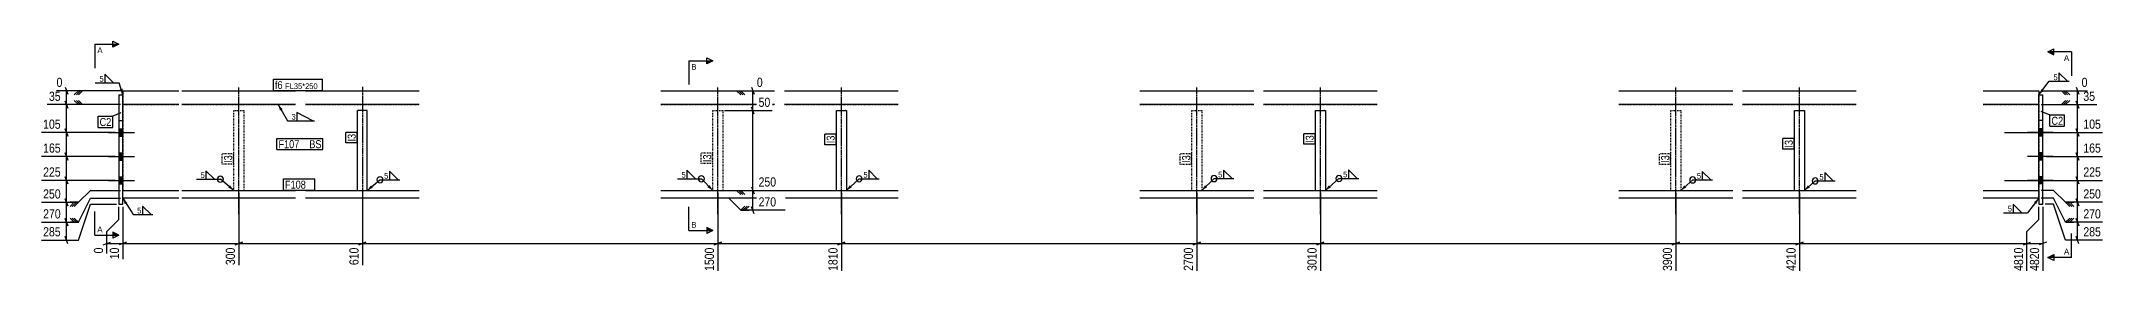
# Model space of a CAD drawing. Header units: millimetres. Extents: x 9 to 44154, y 10 to 1769.
# Drawn here: x 38989 to 44154, y 10 to 591 of the extents above; entities that cross this region are included whole.
import ezdxf

# ---------------------------------------------------------------- set-up
doc = ezdxf.new("R2010")
doc.units = ezdxf.units.MM
doc.linetypes.add('DXK_LINE_DOT2', pattern=[3.9198, 1.9599, -1.9599])
doc.linetypes.add('DXK_LINE_DOT3', pattern=[5.9187, 2.979, -0.9799, 0.9799, -0.9799])
for name, color, linetype in [('MÅLSÆTNING', 7, 'Continuous'), ('STÅL', 7, 'Continuous'), ('TEKST', 7, 'Continuous')]:
    doc.layers.add(name, color=color, linetype=linetype)
doc.styles.add('Arial', font='ARIAL.TTF', dxfattribs={"height": 0.2})
doc.styles.add('Arial Narrow', font='ARIALN.TTF', dxfattribs={"height": 0.2})

msp = doc.modelspace()

# ---------------------------------------------------------------- hatches: boundary and pattern name
at = {"layer": 'STÅL', "linetype": 'Continuous'}
for points in [[(39193.7, 352.6), (39193.7, 370.6), (39183.7, 370.6), (39183.7, 352.6)], [(39193.7, 352.6), (39193.7, 370.6), (39183.7, 370.6), (39183.7, 352.6)], [(44003.7, 352.6), (44003.7, 370.6), (43993.7, 370.6), (43993.7, 352.6)], [(44003.7, 352.6), (44003.7, 370.6), (43993.7, 370.6), (43993.7, 352.6)], [(39193.7, 292.6), (39193.7, 310.6), (39183.7, 310.6), (39183.7, 292.6)], [(39193.7, 292.6), (39193.7, 310.6), (39183.7, 310.6), (39183.7, 292.6)], [(44003.7, 292.6), (44003.7, 310.6), (43993.7, 310.6), (43993.7, 292.6)], [(44003.7, 292.6), (44003.7, 310.6), (43993.7, 310.6), (43993.7, 292.6)], [(39193.7, 232.6), (39193.7, 250.6), (39183.7, 250.6), (39183.7, 232.6)], [(39193.7, 232.6), (39193.7, 250.6), (39183.7, 250.6), (39183.7, 232.6)], [(44003.7, 232.6), (44003.7, 250.6), (43993.7, 250.6), (43993.7, 232.6)], [(44003.7, 232.6), (44003.7, 250.6), (43993.7, 250.6), (43993.7, 232.6)]]:
    msp.add_hatch(color=96, dxfattribs=at).paths.add_polyline_path(points)
at = {"layer": 'TEKST', "linetype": 'Continuous'}
for points in [[(39193, 472), (39193.7, 456.6), (39185.8, 469.9)], [(39462.5, 229.1), (39471.6, 216.6), (39457.6, 223.3)], [(39820.1, 223.3), (39806.2, 216.6), (39815.3, 229.1)], [(40663.7, 229.9), (40671.6, 216.6), (40658.3, 224.6)], [(41019.8, 223.8), (41006.2, 216.6), (41014.8, 229.4)], [(41910, 224.2), (41896.6, 216.6), (41904.8, 229.7)], [(42219.9, 223.6), (42206.2, 216.6), (42215, 229.3)], [(43981.4, 187.1), (43993.7, 196.6), (43987.3, 182.5)]]:
    msp.add_hatch(color=3, dxfattribs=at).paths.add_polyline_path(points)

# ---------------------------------------------------------------- linework, layer by layer
at = {"layer": 'MÅLSÆTNING', "color": 7, "linetype": 'Continuous'}
for p, q in [((39082.6, 466.6), (39072.1, 456.1)), ((39093.1, 466.6), (39072.1, 466.6)), ((39087.8, 466.6), (39077.3, 456.1)), ((39093.1, 466.6), (39082.6, 456.1)), ((40710.5, 466.6), (40796.6, 466.6)), ((40731.3, 466.6), (40741.8, 456.1)), ((40731.3, 466.6), (40752.3, 466.6)), ((40736.5, 466.6), (40747, 456.1)), ((40741.8, 466.6), (40752.3, 456.1)), ((40768.2, 475.6), (40775.4, 457.6)), ((40771.8, 416.6), (40771.8, 466.6)), ((44049.9, 466.6), (44060.4, 456.1)), ((44049.9, 466.6), (44070.9, 466.6)), ((44055.1, 466.6), (44065.6, 456.1)), ((44060.4, 466.6), (44070.9, 456.1)), ((39187.7, 431.6), (39004.4, 431.6)), ((39049, 440.6), (39056.2, 422.6)), ((39052.6, 361.6), (39052.6, 431.6)), ((39082.6, 431.6), (39072.1, 442.1)), ((39082.6, 431.6), (39072.1, 442.1)), ((39093.1, 431.6), (39072.1, 431.6)), ((39093.1, 431.6), (39072.1, 431.6)), ((39087.8, 431.6), (39077.3, 442.1)), ((39087.8, 431.6), (39077.3, 442.1)), ((39093.1, 431.6), (39082.6, 442.1)), ((39093.1, 431.6), (39082.6, 442.1)), ((40700.8, 416.6), (40820, 416.6)), ((40700.8, 416.6), (40820, 416.6)), ((40775.4, 407.6), (40768.2, 425.6)), ((40775.4, 407.6), (40768.2, 425.6)), ((40771.8, 216.6), (40771.8, 416.6)), ((43999.7, 431.6), (44138.6, 431.6)), ((44049.9, 431.6), (44060.4, 442.1)), ((44049.9, 431.6), (44060.4, 442.1)), ((44049.9, 431.6), (44070.9, 431.6)), ((44049.9, 431.6), (44070.9, 431.6)), ((44055.1, 431.6), (44065.6, 442.1)), ((44055.1, 431.6), (44065.6, 442.1)), ((44060.4, 431.6), (44070.9, 442.1)), ((44060.4, 431.6), (44070.9, 442.1)), ((44086.8, 440.6), (44094, 422.6)), ((44090.4, 361.6), (44090.4, 431.6)), ((39174.7, 361.6), (38989.7, 361.6)), ((39056.2, 352.6), (39049, 370.6)), ((43907.7, 361.6), (44153.2, 361.6)), ((43907.7, 361.6), (44153.2, 361.6)), ((44094, 352.6), (44086.8, 370.6)), ((44086.8, 370.6), (44094, 352.6)), ((39049, 310.6), (39056.2, 292.6)), ((39174.7, 301.6), (38989.7, 301.6)), ((39052.6, 241.6), (39052.6, 301.6)), ((39174.7, 241.6), (38989.7, 241.6)), ((39174.7, 241.6), (38989.7, 241.6)), ((39056.2, 232.6), (39049, 250.6)), ((39049, 250.6), (39056.2, 232.6)), ((39052.6, 186.6), (39052.6, 241.6)), ((39082.6, 186.6), (39112.6, 216.6)), ((39082.6, 186.6), (39112.6, 216.6)), ((39112.6, 216.6), (39187.7, 216.6)), ((39112.6, 216.6), (39187.7, 216.6)), ((39484.1, 210.6), (39484.1, 29)), ((39484.1, 210.6), (39484.1, 29)), ((39793.7, 210.6), (39793.7, 29)), ((39793.7, 210.6), (39793.7, 29)), ((40684.1, 210.6), (40684.1, 14.4)), ((40684.1, 210.6), (40684.1, 14.4)), ((40710.5, 216.6), (40853.2, 216.6)), ((40710.5, 216.6), (40853.2, 216.6)), ((40731.3, 216.6), (40741.8, 206.1)), ((40731.3, 216.6), (40752.3, 216.6)), ((40731.3, 216.6), (40741.8, 206.1)), ((40731.3, 216.6), (40752.3, 216.6)), ((40736.5, 216.6), (40747, 206.1)), ((40736.5, 216.6), (40747, 206.1)), ((40741.8, 216.6), (40752.3, 206.1)), ((40741.8, 216.6), (40752.3, 206.1)), ((40768.2, 225.6), (40775.4, 207.6)), ((40768.2, 225.6), (40775.4, 207.6)), ((40771.8, 166.6), (40771.8, 216.6)), ((40993.7, 210.6), (40993.7, 14.4)), ((40993.7, 210.6), (40993.7, 14.4)), ((41884.1, 210.6), (41884.1, 14.4)), ((41884.1, 210.6), (41884.1, 14.4)), ((42193.7, 210.6), (42193.7, 14.4)), ((42193.7, 210.6), (42193.7, 14.4)), ((43084.1, 210.6), (43084.1, 14.4)), ((43393.7, 210.6), (43393.7, 14.4)), ((43393.7, 210.6), (43393.7, 14.4)), ((44030.4, 216.6), (43999.7, 216.6)), ((44030.4, 216.6), (43999.7, 216.6)), ((44060.4, 186.6), (44030.4, 216.6)), ((44060.4, 186.6), (44030.4, 216.6)), ((38989.7, 186.6), (39082.6, 186.6)), ((38989.7, 186.6), (39082.6, 186.6)), ((39056.2, 177.6), (39049, 195.6)), ((39049, 195.6), (39056.2, 177.6)), ((39052.6, 136.6), (39052.6, 186.6)), ((39072.1, 186.6), (39061.6, 176.1)), ((39082.6, 186.6), (39061.6, 186.6)), ((39072.1, 186.6), (39061.6, 176.1)), ((39082.6, 186.6), (39061.6, 186.6)), ((39077.3, 186.6), (39066.8, 176.1)), ((39077.3, 186.6), (39066.8, 176.1)), ((39082.6, 186.6), (39072.1, 176.1)), ((39082.6, 186.6), (39072.1, 176.1)), ((39082.6, 136.6), (39112.6, 196.6)), ((39082.6, 136.6), (39112.6, 196.6)), ((39082.6, 91.6), (39112.6, 181.6)), ((39112.6, 196.6), (39187.7, 196.6)), ((39112.6, 196.6), (39187.7, 196.6)), ((39112.6, 181.6), (39177.7, 181.6)), ((39183.7, 143.1), (39183.7, 175.6)), ((39193.7, 175.6), (39193.7, 43.7)), ((39193.7, 175.6), (39193.7, 43.7)), ((40711.8, 196.6), (40710.5, 196.6)), ((40741.8, 166.6), (40711.8, 196.6)), ((40741.8, 166.6), (40752.3, 177.1)), ((40853.2, 166.6), (40741.8, 166.6)), ((40741.8, 166.6), (40762.8, 166.6)), ((40747, 166.6), (40757.5, 177.1)), ((40752.3, 166.6), (40762.8, 177.1)), ((40775.4, 157.6), (40768.2, 175.6)), ((43993.7, 143.1), (43993.7, 175.6)), ((43993.7, 143.1), (43993.7, 175.6)), ((44030.4, 196.6), (43999.7, 196.6)), ((44030.4, 196.6), (43999.7, 196.6)), ((44003.7, 175.6), (44003.7, 14.4)), ((44030.4, 181.6), (44009.7, 181.6)), ((44060.4, 136.6), (44030.4, 196.6)), ((44060.4, 136.6), (44030.4, 196.6)), ((44060.4, 91.6), (44030.4, 181.6)), ((44060.4, 186.6), (44070.9, 176.1)), ((44060.4, 186.6), (44070.9, 176.1)), ((38989.7, 136.6), (39082.6, 136.6)), ((38989.7, 136.6), (39082.6, 136.6)), ((39056.2, 127.6), (39049, 145.6)), ((39049, 145.6), (39056.2, 127.6)), ((39052.6, 91.6), (39052.6, 136.6)), ((39072.1, 136.6), (39061.6, 147.1)), ((39072.1, 136.6), (39061.6, 147.1)), ((39082.6, 136.6), (39061.6, 136.6)), ((39082.6, 136.6), (39061.6, 136.6)), ((39077.3, 136.6), (39066.8, 147.1)), ((39077.3, 136.6), (39066.8, 147.1)), ((39082.6, 136.6), (39072.1, 147.1)), ((39082.6, 136.6), (39072.1, 147.1)), ((39153.7, 113.1), (39183.7, 143.1)), ((39153.7, 58.3), (39153.7, 113.1)), ((43963.7, 113.1), (43993.7, 143.1)), ((43963.7, 113.1), (43993.7, 143.1)), ((43963.7, 14.4), (43963.7, 113.1)), ((44060.4, 136.6), (44070.9, 147.1)), ((44060.4, 136.6), (44070.9, 147.1)), ((44153.2, 136.6), (44060.4, 136.6)), ((44060.4, 136.6), (44081.4, 136.6)), ((44065.6, 136.6), (44076.1, 147.1)), ((44070.9, 136.6), (44081.4, 147.1)), ((44086.8, 145.6), (44094, 127.6)), ((44090.4, 91.6), (44090.4, 136.6)), ((38989.7, 91.6), (39082.6, 91.6)), ((39056.2, 82.6), (39049, 100.6)), ((39144.7, 79.5), (39162.7, 86.7)), ((39153.7, 83.1), (39193.7, 83.1)), ((39202.7, 86.7), (39184.7, 79.5)), ((39202.7, 86.7), (39184.7, 79.5)), ((39193.7, 83.1), (39484.1, 83.1)), ((39493.1, 86.7), (39475.1, 79.5)), ((39475.1, 79.5), (39493.1, 86.7)), ((39484.1, 83.1), (39793.7, 83.1)), ((39802.7, 86.7), (39784.7, 79.5)), ((39784.7, 79.5), (39802.7, 86.7)), ((39793.7, 83.1), (40684.1, 83.1)), ((40693.1, 86.7), (40675.1, 79.5)), ((40675.1, 79.5), (40693.1, 86.7)), ((40684.1, 83.1), (40993.7, 83.1)), ((41002.7, 86.7), (40984.7, 79.5)), ((40984.7, 79.5), (41002.7, 86.7)), ((40993.7, 83.1), (41884.1, 83.1)), ((41893.1, 86.7), (41875.1, 79.5)), ((41875.1, 79.5), (41893.1, 86.7)), ((41884.1, 83.1), (42193.7, 83.1)), ((42202.7, 86.7), (42184.7, 79.5)), ((42184.7, 79.5), (42202.7, 86.7)), ((42193.7, 83.1), (43084.1, 83.1)), ((43075.1, 79.5), (43093.1, 86.7)), ((43402.7, 86.7), (43384.7, 79.5)), ((43384.7, 79.5), (43402.7, 86.7)), ((43954.7, 79.5), (43972.7, 86.7)), ((43963.7, 83.1), (44003.7, 83.1)), ((44012.7, 86.7), (43994.7, 79.5)), ((44153.2, 91.6), (44060.4, 91.6)), ((44094, 82.6), (44086.8, 100.6))]:
    msp.add_line(p, q, dxfattribs=at)
at = {"layer": 'STÅL', "color": 2, "linetype": 'Continuous'}
for p, q in [((39193.7, 466.6), (39193.7, 456.6)), ((39193.7, 466.6), (39333.7, 466.6)), ((39341.6, 466.6), (39626.6, 466.6)), ((39651.2, 466.6), (39936.2, 466.6)), ((40541.6, 466.6), (40826.6, 466.6)), ((40851.2, 466.6), (41136.2, 466.6)), ((41741.6, 466.6), (42026.6, 466.6)), ((42051.2, 466.6), (42336.2, 466.6)), ((42941.6, 466.6), (43226.6, 466.6)), ((43251.2, 466.6), (43536.2, 466.6)), ((43853.7, 466.6), (43993.7, 466.6)), ((43993.7, 466.6), (43993.7, 456.6)), ((39183.7, 456.6), (39183.7, 181.6)), ((39183.7, 456.6), (39193.7, 456.6)), ((39193.7, 216.6), (39193.7, 456.6)), ((39333.7, 431.6), (39193.7, 431.6)), ((39626.6, 431.6), (39341.6, 431.6)), ((39936.2, 431.6), (39651.2, 431.6)), ((39781.2, 216.6), (39781.2, 416.6)), ((39806.2, 416.6), (39781.2, 416.6)), ((39806.2, 216.6), (39806.2, 416.6)), ((40826.6, 431.6), (40541.6, 431.6)), ((41136.2, 431.6), (40851.2, 431.6)), ((40981.2, 216.6), (40981.2, 416.6)), ((40981.2, 416.6), (41006.2, 416.6)), ((41006.2, 416.6), (41006.2, 216.6)), ((42026.6, 431.6), (41741.6, 431.6)), ((42336.2, 431.6), (42051.2, 431.6)), ((42181.2, 216.6), (42181.2, 416.6)), ((42181.2, 416.6), (42206.2, 416.6)), ((42206.2, 416.6), (42206.2, 216.6)), ((43226.6, 431.6), (42941.6, 431.6)), ((43536.2, 431.6), (43251.2, 431.6)), ((43381.2, 216.6), (43381.2, 416.6)), ((43381.2, 416.6), (43406.2, 416.6)), ((43406.2, 416.6), (43406.2, 216.6)), ((43993.7, 431.6), (43853.7, 431.6)), ((43993.7, 216.6), (43993.7, 456.6)), ((43993.7, 456.6), (44003.7, 456.6)), ((44003.7, 181.6), (44003.7, 456.6)), ((39183.7, 391.6), (39193.7, 391.6)), ((44003.7, 391.6), (43993.7, 391.6)), ((39193.7, 196.6), (39193.7, 216.6)), ((39193.7, 216.6), (39333.7, 216.6)), ((39341.6, 216.6), (39626.6, 216.6)), ((39651.2, 216.6), (39936.2, 216.6)), ((40541.6, 216.6), (40826.6, 216.6)), ((40851.2, 216.6), (41136.2, 216.6)), ((41741.6, 216.6), (42026.6, 216.6)), ((42051.2, 216.6), (42336.2, 216.6)), ((42941.6, 216.6), (43226.6, 216.6)), ((43251.2, 216.6), (43536.2, 216.6)), ((43853.7, 216.6), (43993.7, 216.6)), ((43993.7, 216.6), (43993.7, 196.6)), ((39183.7, 181.6), (39193.7, 181.6)), ((39333.7, 196.6), (39193.7, 196.6)), ((39193.7, 181.6), (39193.7, 196.6)), ((39626.6, 196.6), (39341.6, 196.6)), ((39936.2, 196.6), (39651.2, 196.6)), ((40826.6, 196.6), (40541.6, 196.6)), ((41136.2, 196.6), (40851.2, 196.6)), ((42026.6, 196.6), (41741.6, 196.6)), ((42336.2, 196.6), (42051.2, 196.6)), ((43226.6, 196.6), (42941.6, 196.6)), ((43536.2, 196.6), (43251.2, 196.6)), ((43993.7, 196.6), (43853.7, 196.6)), ((43993.7, 196.6), (43993.7, 181.6)), ((43993.7, 181.6), (44003.7, 181.6))]:
    msp.add_line(p, q, dxfattribs=at)
at = {"layer": 'STÅL', "color": 7, "linetype": 'DXK_LINE_DOT3'}
for p, q in [((39484.1, 156.6), (39484.1, 476.6)), ((39793.7, 476.6), (39793.7, 156.6)), ((40684.1, 156.6), (40684.1, 476.6)), ((40993.7, 156.6), (40993.7, 476.6)), ((41884.1, 156.6), (41884.1, 476.6)), ((42193.7, 156.6), (42193.7, 476.6)), ((43084.1, 156.6), (43084.1, 476.6)), ((43393.7, 156.6), (43393.7, 476.6))]:
    msp.add_line(p, q, dxfattribs=at)
at = {"layer": 'STÅL', "color": 7, "linetype": 'DXK_LINE_DOT2'}
for p, q in [((39193.7, 456.6), (39193.7, 431.6)), ((39193.7, 431.6), (39193.7, 216.6)), ((39193.7, 431.6), (39333.7, 431.6)), ((39341.6, 431.6), (39626.6, 431.6)), ((39471.6, 216.6), (39471.6, 416.6)), ((39471.6, 416.6), (39496.6, 416.6)), ((39496.6, 416.6), (39496.6, 216.6)), ((39651.2, 431.6), (39936.2, 431.6)), ((39782.8, 416.6), (39782.9, 416.6)), ((40541.6, 431.6), (40826.6, 431.6)), ((40671.6, 216.6), (40671.6, 416.6)), ((40671.6, 416.6), (40696.6, 416.6)), ((40696.6, 416.6), (40696.6, 216.6)), ((40851.2, 431.6), (41136.2, 431.6)), ((41004.5, 416.6), (41004.4, 416.6)), ((41741.6, 431.6), (42026.6, 431.6)), ((41871.6, 216.6), (41871.6, 416.6)), ((41871.6, 416.6), (41896.6, 416.6)), ((41896.6, 416.6), (41896.6, 216.6)), ((42051.2, 431.6), (42336.2, 431.6)), ((42204.5, 416.6), (42204.4, 416.6)), ((42941.6, 431.6), (43226.6, 431.6)), ((43071.6, 216.6), (43071.6, 416.6)), ((43071.6, 416.6), (43096.6, 416.6)), ((43096.6, 416.6), (43096.6, 216.6)), ((43251.2, 431.6), (43536.2, 431.6)), ((43404.5, 416.6), (43404.4, 416.6)), ((43853.7, 431.6), (43993.7, 431.6)), ((43993.7, 456.6), (43993.7, 431.6)), ((43993.7, 431.6), (43993.7, 216.6)), ((39193.7, 216.6), (39333.7, 216.6)), ((39193.7, 196.6), (39193.7, 216.6)), ((39341.6, 216.6), (39626.6, 216.6)), ((39651.2, 216.6), (39936.2, 216.6)), ((40541.6, 216.6), (40826.6, 216.6)), ((40851.2, 216.6), (41136.2, 216.6)), ((41741.6, 216.6), (42026.6, 216.6)), ((42051.2, 216.6), (42336.2, 216.6)), ((42941.6, 216.6), (43226.6, 216.6)), ((43251.2, 216.6), (43536.2, 216.6)), ((43853.7, 216.6), (43993.7, 216.6)), ((43993.7, 196.6), (43993.7, 216.6))]:
    msp.add_line(p, q, dxfattribs=at)
at = {"layer": 'STÅL', "color": 96, "linetype": 'Continuous'}
for p, q in [((39157.7, 361.6), (39222.7, 361.6)), ((39157.7, 361.6), (39222.7, 361.6)), ((39183.7, 370.6), (39193.7, 370.6)), ((39183.7, 370.6), (39193.7, 370.6)), ((44029.7, 361.6), (43964.7, 361.6)), ((44029.7, 361.6), (43964.7, 361.6)), ((44003.7, 370.6), (43993.7, 370.6)), ((44003.7, 370.6), (43993.7, 370.6)), ((39183.7, 352.6), (39193.7, 352.6)), ((39183.7, 352.6), (39193.7, 352.6)), ((39183.7, 310.6), (39193.7, 310.6)), ((39183.7, 310.6), (39193.7, 310.6)), ((44003.7, 352.6), (43993.7, 352.6)), ((44003.7, 352.6), (43993.7, 352.6)), ((44003.7, 310.6), (43993.7, 310.6)), ((44003.7, 310.6), (43993.7, 310.6)), ((39157.7, 301.6), (39222.7, 301.6)), ((39157.7, 301.6), (39222.7, 301.6)), ((39183.7, 292.6), (39193.7, 292.6)), ((39183.7, 292.6), (39193.7, 292.6)), ((44029.7, 301.6), (43964.7, 301.6)), ((44029.7, 301.6), (43964.7, 301.6)), ((44003.7, 292.6), (43993.7, 292.6)), ((44003.7, 292.6), (43993.7, 292.6)), ((39157.7, 241.6), (39222.7, 241.6)), ((39157.7, 241.6), (39222.7, 241.6)), ((39183.7, 250.6), (39193.7, 250.6)), ((39183.7, 250.6), (39193.7, 250.6)), ((39183.7, 232.6), (39193.7, 232.6)), ((39183.7, 232.6), (39193.7, 232.6)), ((44029.7, 241.6), (43964.7, 241.6)), ((44029.7, 241.6), (43964.7, 241.6)), ((44003.7, 250.6), (43993.7, 250.6)), ((44003.7, 250.6), (43993.7, 250.6)), ((44003.7, 232.6), (43993.7, 232.6)), ((44003.7, 232.6), (43993.7, 232.6))]:
    msp.add_line(p, q, dxfattribs=at)
at = {"layer": 'TEKST', "color": 3, "linetype": 'Continuous'}
for p, q in [((39193.7, 456.6), (39184.8, 486.3)), ((39471.6, 216.6), (39438.2, 244.5)), ((40671.6, 216.6), (40643, 245.5)), ((43993.7, 196.6), (43965.3, 160.5))]:
    msp.add_line(p, q, dxfattribs=at)
for centre, start, end in [((39438.2, 244.5), 90, 270), ((39438.2, 244.5), 270, 90), ((40643, 245.5), 90, 270), ((40643, 245.5), 270, 90)]:
    msp.add_arc(centre, 7.5, start, end, dxfattribs=at)

# ---------------------------------------------------------------- wipeouts: each hides what was drawn before it
at = {"color": 0, "linetype": 'Continuous'}
for points in [[(39143, 560.9), (39143, 575.9), (39129.7, 575.9), (39129.7, 560.9)], [(40630.9, 519.4), (40630.9, 534.4), (40617.6, 534.4), (40617.6, 519.4)], [(44069.7, 541.4), (44069.7, 556.4), (44056.3, 556.4), (44056.3, 541.4)], [(40630.9, 123.1), (40630.9, 138.1), (40617.6, 138.1), (40617.6, 123.1)]]:
    msp.add_wipeout(points, dxfattribs=at).dxf.layer = 'TEKST'
at = {"color": 0}
for points in [[(39654.5, 322.4), (39654.5, 343.4), (39583.5, 343.4), (39583.5, 322.4)], [(39398.9, 246.3), (39398.9, 263.7), (39387.4, 263.7), (39387.4, 246.3)], [(39858.7, 244.8), (39858.7, 262.2), (39847.1, 262.2), (39847.1, 244.8)], [(40603.7, 247.3), (40603.7, 264.7), (40592.1, 264.7), (40592.1, 247.3)], [(41059.3, 247.3), (41059.3, 264.7), (41047.7, 264.7), (41047.7, 247.3)], [(41948.1, 247.8), (41948.1, 265.2), (41936.6, 265.2), (41936.6, 247.8)], [(42261, 248.1), (42261, 265.5), (42249.5, 265.5), (42249.5, 248.1)], [(43147.2, 244.5), (43147.2, 261.9), (43135.7, 261.9), (43135.7, 244.5)]]:
    msp.add_wipeout(points, dxfattribs=at).dxf.layer = 'TEKST'

# ---------------------------------------------------------------- next in the draw order: hatches: boundary and pattern name
at = {"layer": 'TEKST', "linetype": 'Continuous'}
for color, points in [(30, [(39168.7, 575.9), (39168.7, 583.4), (39183.7, 583.4)]), (30, [(40656.6, 534.4), (40656.6, 541.9), (40671.6, 541.9)]), (30, [(44030.7, 563.9), (44030.7, 556.4), (44015.7, 563.9)]), (3, [(43110.3, 223.6), (43096.6, 216.6), (43105.4, 229.3)]), (30, [(40656.6, 115.6), (40656.6, 123.1), (40671.6, 115.6)])]:
    msp.add_hatch(color=color, dxfattribs=at).paths.add_polyline_path(points)

# ---------------------------------------------------------------- next in the draw order: linework, layer by layer
at = {"layer": 'TEKST', "color": 7, "linetype": 'Continuous'}
for p, q in [((39123.7, 583.4), (39123.7, 523.4)), ((39123.7, 583.4), (39183.7, 583.4)), ((40611.6, 541.9), (40611.6, 481.9)), ((40611.6, 541.9), (40671.6, 541.9)), ((44075.7, 563.9), (44015.7, 563.9)), ((40611.6, 115.6), (40611.6, 175.6)), ((40611.6, 115.6), (40671.6, 115.6))]:
    msp.add_line(p, q, dxfattribs=at)
at = {"layer": 'TEKST', "color": 30, "linetype": 'Continuous'}
for p, q in [((39168.7, 575.9), (39168.7, 590.9)), ((39168.7, 590.9), (39183.7, 583.4)), ((39183.7, 583.4), (39168.7, 575.9)), ((44015.7, 563.9), (44030.7, 571.4)), ((44030.7, 556.4), (44030.7, 571.4)), ((40656.6, 534.4), (40656.6, 549.4)), ((40656.6, 549.4), (40671.6, 541.9)), ((40671.6, 541.9), (40656.6, 534.4)), ((44015.7, 563.9), (44030.7, 556.4)), ((40671.6, 115.6), (40656.6, 123.1)), ((40656.6, 123.1), (40656.6, 108.1)), ((40671.6, 115.6), (40656.6, 108.1))]:
    msp.add_line(p, q, dxfattribs=at)
at = {"layer": 'TEKST', "color": 3, "linetype": 'Continuous'}
for p, q in [((39402, 265.9), (39402, 244.5)), ((39883.2, 243), (39861.7, 264.4)), ((39861.7, 264.4), (39861.7, 243)), ((40606.8, 266.9), (40606.8, 245.5)), ((41083.8, 245.5), (41062.4, 266.9)), ((41062.4, 266.9), (41062.4, 245.5)), ((41972.7, 246), (41951.2, 267.4)), ((41951.2, 267.4), (41951.2, 246)), ((42285.6, 246.3), (42264.1, 267.7)), ((42264.1, 267.7), (42264.1, 246.3)), ((43171.7, 242.7), (43150.3, 264.1)), ((43150.3, 264.1), (43150.3, 242.7)), ((39378.1, 244.5), (39438.2, 244.5)), ((39402, 244.5), (39423.5, 244.5)), ((39806.2, 216.6), (39837.8, 243)), ((39837.8, 243), (39887.5, 243)), ((39861.7, 243), (39883.2, 243)), ((40582.8, 245.5), (40643, 245.5)), ((40606.8, 245.5), (40628.2, 245.5)), ((41006.2, 216.6), (41038.4, 245.5)), ((41038.4, 245.5), (41088.1, 245.5)), ((41062.4, 245.5), (41083.8, 245.5)), ((41896.6, 216.6), (41927.3, 246)), ((41927.3, 246), (41976.9, 246)), ((41951.2, 246), (41972.7, 246)), ((42206.2, 216.6), (42240.2, 246.3)), ((42240.2, 246.3), (42289.8, 246.3)), ((42264.1, 246.3), (42285.6, 246.3)), ((43096.6, 216.6), (43126.4, 242.7)), ((43126.4, 242.7), (43176, 242.7)), ((43150.3, 242.7), (43171.7, 242.7))]:
    msp.add_line(p, q, dxfattribs=at)
for centre, start, end in [((39837.8, 243), 90, 270), ((39837.8, 243), 270, 90), ((41038.4, 245.5), 90, 270), ((41038.4, 245.5), 270, 90), ((41927.3, 246), 90, 270), ((41927.3, 246), 270, 90), ((42240.2, 246.3), 90, 270), ((42240.2, 246.3), 270, 90), ((43126.4, 242.7), 90, 270), ((43126.4, 242.7), 270, 90)]:
    msp.add_arc(centre, 7.5, start, end, dxfattribs=at)

# ---------------------------------------------------------------- next in the draw order: texts
at = {"layer": 'TEKST', "color": 3, "linetype": 'Continuous', "style": 'Arial'}
for s, p in [('A', (39129.7, 560.9)), ('B', (40617.6, 519.4)), ('A', (44056.3, 541.4)), ('B', (40617.6, 123.1))]:
    msp.add_text(s, height=14.3, dxfattribs=at).set_placement(p)
at = {"layer": 'TEKST', "color": 3, "style": 'Arial Narrow'}
for p in [(39388.6, 247.5), (39848.3, 246), (40593.3, 248.5), (41048.9, 248.5), (41937.8, 249), (42250.7, 249.3), (43136.9, 245.7)]:
    msp.add_text('5', height=14.3, dxfattribs=at).set_placement(p)

# ---------------------------------------------------------------- next in the draw order: wipeouts: each hides what was drawn before it
at = {"color": 0, "linetype": 'Continuous'}
for points, layer in [([(39042.8, 436.4), (39042.8, 470), (39003.9, 470), (39003.9, 436.4)], 'MÅLSÆTNING'), ([(40801.4, 471.4), (40801.4, 505), (40777.2, 505), (40777.2, 471.4)], 'MÅLSÆTNING'), ([(44139, 436.4), (44139, 470), (44100.2, 470), (44100.2, 436.4)], 'MÅLSÆTNING'), ([(39042.8, 306.4), (39042.8, 340), (38989.3, 340), (38989.3, 306.4)], 'MÅLSÆTNING'), ([(40853.6, 221.4), (40853.6, 255), (40781.6, 255), (40781.6, 221.4)], 'MÅLSÆTNING'), ([(44153.6, 141.4), (44153.6, 175), (44100.2, 175), (44100.2, 141.4)], 'MÅLSÆTNING'), ([(39188.9, 77.7), (39155.3, 77.7), (39155.3, 38.8), (39188.9, 38.8)], 'MÅLSÆTNING'), ([(39479.3, 77.7), (39445.7, 77.7), (39445.7, 24.2), (39479.3, 24.2)], 'MÅLSÆTNING'), ([(39788.9, 77.7), (39755.3, 77.7), (39755.3, 24.2), (39788.9, 24.2)], 'MÅLSÆTNING'), ([(40679.3, 77.7), (40645.7, 77.7), (40645.7, 9.6), (40679.3, 9.6)], 'MÅLSÆTNING'), ([(40988.9, 77.7), (40955.3, 77.7), (40955.3, 9.6), (40988.9, 9.6)], 'MÅLSÆTNING'), ([(41879.3, 77.7), (41845.7, 77.7), (41845.7, 9.6), (41879.3, 9.6)], 'MÅLSÆTNING'), ([(42188.9, 77.7), (42155.3, 77.7), (42155.3, 9.6), (42188.9, 9.6)], 'MÅLSÆTNING'), ([(43079.3, 77.7), (43045.7, 77.7), (43045.7, 9.6), (43079.3, 9.6)], 'MÅLSÆTNING'), ([(43998.9, 77.7), (43965.3, 77.7), (43965.3, 9.6), (43998.9, 9.6)], 'MÅLSÆTNING'), ([(39143, 111.3), (39143, 126.3), (39129.7, 126.3), (39129.7, 111.3)], 'TEKST'), ([(44069.7, 55.6), (44069.7, 70.6), (44056.3, 70.6), (44056.3, 55.6)], 'TEKST')]:
    msp.add_wipeout(points, dxfattribs=at).dxf.layer = layer
at = {"color": 0}
for points in [[(39593.9, 470.8), (39593.9, 491.8), (39574.7, 491.8), (39574.7, 470.8)], [(39626.7, 392.7), (39626.7, 410.1), (39615.2, 410.1), (39615.2, 392.7)], [(44054.5, 381.1), (44054.5, 402.1), (44025, 402.1), (44025, 381.1)], [(39654.5, 322.4), (39654.5, 343.4), (39583.5, 343.4), (39583.5, 322.4)], [(39777, 358.3), (39756, 358.3), (39756, 339.1), (39777, 339.1)], [(40977, 354), (40956, 354), (40956, 334.8), (40977, 334.8)], [(42177, 354.9), (42156, 354.9), (42156, 335.7), (42177, 335.7)], [(43377, 342.9), (43356, 342.9), (43356, 323.7), (43377, 323.7)], [(39467.4, 304.7), (39446.4, 304.7), (39446.4, 285.5), (39467.4, 285.5)], [(40667.4, 306.5), (40646.4, 306.5), (40646.4, 287.4), (40667.4, 287.4)], [(41867.4, 304.6), (41846.4, 304.6), (41846.4, 285.4), (41867.4, 285.4)], [(43067.4, 304.6), (43046.4, 304.6), (43046.4, 285.4), (43067.4, 285.4)], [(43454.1, 242), (43454.1, 259.4), (43442.5, 259.4), (43442.5, 242)], [(39670.8, 220.8), (39670.8, 241.8), (39599.8, 241.8), (39599.8, 220.8)], [(39240.1, 157.6), (39240.1, 175), (39228.5, 175), (39228.5, 157.6)], [(43926, 162.3), (43926, 179.7), (43914.5, 179.7), (43914.5, 162.3)]]:
    msp.add_wipeout(points, dxfattribs=at).dxf.layer = 'TEKST'

# ---------------------------------------------------------------- next in the draw order: hatches: boundary and pattern name
at = {"layer": 'TEKST', "linetype": 'Continuous'}
for color, points in [(3, [(39587.2, 416.7), (39583.2, 431.6), (39593.8, 420.3)]), (3, [(39587.2, 416.7), (39583.2, 431.6), (39593.8, 420.3)]), (3, [(43419.9, 223.6), (43406.2, 216.6), (43415, 229.3)]), (3, [(39198.5, 181.9), (39193.7, 196.6), (39204.8, 185.9)]), (30, [(39168.7, 103.8), (39168.7, 111.3), (39183.7, 103.8)]), (30, [(44030.7, 55.6), (44030.7, 48.1), (44015.7, 48.1)])]:
    msp.add_hatch(color=color, dxfattribs=at).paths.add_polyline_path(points)

# ---------------------------------------------------------------- next in the draw order: linework, layer by layer
at = {"layer": 'MÅLSÆTNING', "color": 7, "linetype": 'Continuous'}
for p, q in [((39187.7, 466.6), (39027.7, 466.6)), ((39049, 475.6), (39056.2, 457.6)), ((39052.6, 431.6), (39052.6, 466.6)), ((43999.7, 466.6), (44115.2, 466.6)), ((44086.8, 475.6), (44094, 457.6)), ((44090.4, 431.6), (44090.4, 466.6)), ((39187.7, 431.6), (39004.4, 431.6)), ((43999.7, 431.6), (44138.6, 431.6)), ((44094, 422.6), (44086.8, 440.6)), ((39174.7, 361.6), (38989.7, 361.6)), ((39049, 370.6), (39056.2, 352.6)), ((39052.6, 301.6), (39052.6, 361.6)), ((39056.2, 292.6), (39049, 310.6)), ((39174.7, 301.6), (38989.7, 301.6)), ((43084.1, 210.6), (43084.1, 14.4)), ((44153.2, 186.6), (44060.4, 186.6)), ((44060.4, 186.6), (44081.4, 186.6)), ((44065.6, 186.6), (44076.1, 176.1)), ((44070.9, 186.6), (44081.4, 176.1)), ((44086.8, 195.6), (44094, 177.6)), ((43963.7, 14.4), (43963.7, 113.1)), ((43093.1, 86.7), (43075.1, 79.5)), ((43084.1, 83.1), (43393.7, 83.1)), ((43393.7, 83.1), (43963.7, 83.1)), ((43954.7, 79.5), (43972.7, 86.7))]:
    msp.add_line(p, q, dxfattribs=at)
at = {"layer": 'TEKST', "color": 3, "linetype": 'Continuous'}
for p, q in [((39583.2, 431.6), (39605.9, 390.9)), ((39583.2, 431.6), (39605.9, 390.9)), ((39605.9, 390.9), (39674.1, 390.9)), ((39669.9, 390.9), (39629.8, 412.3)), ((39629.8, 412.3), (39629.8, 390.9)), ((39629.8, 390.9), (39669.9, 390.9)), ((43478.6, 240.2), (43457.2, 261.6)), ((43457.2, 261.6), (43457.2, 240.2)), ((43406.2, 216.6), (43433.2, 240.2)), ((43433.2, 240.2), (43482.9, 240.2)), ((43457.2, 240.2), (43478.6, 240.2)), ((39193.7, 196.6), (39219.2, 155.8)), ((39219.2, 155.8), (39268.9, 155.8)), ((39264.6, 155.8), (39243.2, 177.2)), ((39243.2, 177.2), (39243.2, 155.8)), ((39243.2, 155.8), (39264.6, 155.8)), ((43905.2, 160.5), (43965.3, 160.5)), ((43950.5, 160.5), (43929.1, 182)), ((43929.1, 182), (43929.1, 160.5)), ((43929.1, 160.5), (43950.5, 160.5))]:
    msp.add_line(p, q, dxfattribs=at)
at = {"layer": 'TEKST', "color": 7, "linetype": 'Continuous'}
for p, q in [((39579.9, 318.8), (39579.9, 347)), ((39123.7, 103.8), (39123.7, 163.8)), ((39123.7, 103.8), (39183.7, 103.8)), ((44075.7, 48.1), (44015.7, 48.1))]:
    msp.add_line(p, q, dxfattribs=at)
at = {"layer": 'TEKST', "color": 30, "linetype": 'Continuous'}
for p, q in [((39183.7, 103.8), (39168.7, 111.3)), ((44015.7, 48.1), (44030.7, 55.6)), ((44030.7, 55.6), (44030.7, 40.6)), ((44030.7, 40.6), (44015.7, 48.1))]:
    msp.add_line(p, q, dxfattribs=at)
at = {"layer": 'TEKST', "color": 3, "linetype": 'Continuous'}
for start, end in [(90, 270), (270, 90)]:
    msp.add_arc((43433.2, 240.2), 7.5, start, end, dxfattribs=at)

# ---------------------------------------------------------------- next in the draw order: texts
at = {"layer": 'MÅLSÆTNING', "color": 3, "linetype": 'Continuous', "style": 'Arial Narrow'}
for s, height, p in [('0', 22.9, (40782, 476.2)), ('35', 22.91, (39008.7, 441.2)), ('35', 22.91, (44105, 441.2)), ('165', 22.91, (38994.1, 311.2))]:
    msp.add_text(s, height=height, dxfattribs=at).set_placement(p)
for s, p in [('300', (39474.5, 29)), ('610', (39784.1, 29)), ('1500', (40674.5, 14.4)), ('1810', (40984.1, 14.4)), ('2700', (41874.5, 14.4)), ('3010', (42184.1, 14.4)), ('3900', (43074.5, 14.4)), ('4820', (43994.1, 14.4))]:
    msp.add_text(s, height=22.91, rotation=90.0002, dxfattribs=at).set_placement(p)
at = {"layer": 'TEKST', "color": 3, "style": 'Arial Narrow'}
for s, height, p in [('3', 14.3, (39616.4, 393.9)), ('F107', 20.04, (39583.5, 322.4)), ('5', 14.3, (43443.7, 243.2)), ('5', 14.3, (39229.7, 158.8)), ('5', 14.3, (43915.7, 163.5))]:
    msp.add_text(s, height=height, dxfattribs=at).set_placement(p)
at = {"layer": 'TEKST', "color": 3, "linetype": 'Continuous', "style": 'Arial'}
for p in [(39129.7, 111.3), (44056.3, 55.6)]:
    msp.add_text('A', height=14.3, dxfattribs=at).set_placement(p)

# ---------------------------------------------------------------- next in the draw order: wipeouts: each hides what was drawn before it
at = {"color": 0, "linetype": 'Continuous'}
for points in [[(40853.6, 171.4), (40853.6, 205), (40781.6, 205), (40781.6, 171.4)], [(44153.6, 96.4), (44153.6, 130), (44100.2, 130), (44100.2, 96.4)], [(39148.9, 77.7), (39115.3, 77.7), (39115.3, 53.5), (39148.9, 53.5)]]:
    msp.add_wipeout(points, dxfattribs=at).dxf.layer = 'MÅLSÆTNING'
at = {"color": 0}
for points in [[(39593.9, 470.8), (39593.9, 491.8), (39574.7, 491.8), (39574.7, 470.8)], [(44054.5, 381.1), (44054.5, 402.1), (44025, 402.1), (44025, 381.1)], [(39691.5, 322.4), (39691.5, 343.4), (39660.8, 343.4), (39660.8, 322.4)], [(39777, 358.3), (39756, 358.3), (39756, 339.1), (39777, 339.1)], [(40977, 354), (40956, 354), (40956, 334.8), (40977, 334.8)], [(42177, 354.9), (42156, 354.9), (42156, 335.7), (42177, 335.7)], [(43377, 342.9), (43356, 342.9), (43356, 323.7), (43377, 323.7)], [(39467.4, 304.7), (39446.4, 304.7), (39446.4, 285.5), (39467.4, 285.5)], [(40667.4, 306.5), (40646.4, 306.5), (40646.4, 287.4), (40667.4, 287.4)], [(41867.4, 304.6), (41846.4, 304.6), (41846.4, 285.4), (41867.4, 285.4)], [(43067.4, 304.6), (43046.4, 304.6), (43046.4, 285.4), (43067.4, 285.4)], [(39670.8, 220.8), (39670.8, 241.8), (39599.8, 241.8), (39599.8, 220.8)]]:
    msp.add_wipeout(points, dxfattribs=at).dxf.layer = 'TEKST'

# ---------------------------------------------------------------- next in the draw order: linework, layer by layer
at = {"layer": 'MÅLSÆTNING', "color": 7, "linetype": 'Continuous'}
for p, q in [((44090.4, 136.6), (44090.4, 186.6)), ((44153.2, 136.6), (44060.4, 136.6)), ((44060.4, 136.6), (44081.4, 136.6)), ((44065.6, 136.6), (44076.1, 147.1)), ((44070.9, 136.6), (44081.4, 147.1)), ((44094, 127.6), (44086.8, 145.6))]:
    msp.add_line(p, q, dxfattribs=at)
at = {"layer": 'TEKST', "color": 7, "linetype": 'Continuous'}
for p, q in [((39571.1, 467.2), (39571.1, 495.4)), ((43998.4, 415.3), (44021.4, 405.7)), ((39752.4, 335.5), (39752.4, 361.9)), ((39780.6, 361.9), (39752.4, 361.9)), ((39780.6, 335.5), (39780.6, 361.9)), ((44021.4, 405.7), (44058.1, 405.7)), ((44021.4, 377.5), (44021.4, 405.7)), ((44021.4, 377.5), (44058.1, 377.5)), ((44058.1, 377.5), (44058.1, 405.7)), ((39780.6, 335.5), (39752.4, 335.5)), ((40952.4, 331.2), (40952.4, 357.6)), ((40980.6, 357.6), (40952.4, 357.6)), ((40980.6, 331.2), (40952.4, 331.2)), ((40980.6, 331.2), (40980.6, 357.6)), ((42152.4, 332.1), (42152.4, 358.5)), ((42180.6, 358.5), (42152.4, 358.5)), ((42180.6, 332.1), (42152.4, 332.1)), ((42180.6, 332.1), (42180.6, 358.5)), ((43352.4, 320.1), (43352.4, 346.5)), ((43380.6, 346.5), (43352.4, 346.5)), ((43380.6, 320.1), (43352.4, 320.1)), ((43380.6, 320.1), (43380.6, 346.5)), ((39596.2, 245.4), (39674.4, 245.4)), ((39596.2, 217.2), (39596.2, 245.4)), ((39596.2, 217.2), (39674.4, 217.2)), ((39674.4, 217.2), (39674.4, 245.4)), ((44075.7, 48.1), (44075.7, 108.1))]:
    msp.add_line(p, q, dxfattribs=at)
at = {"layer": 'TEKST', "color": 7, "linetype": 'DXK_LINE_DOT2'}
for p, q in [((40642.8, 283.8), (40642.8, 310.1)), ((40671, 310.1), (40642.8, 310.1)), ((40671, 283.8), (40671, 310.1)), ((39442.8, 281.9), (39442.8, 308.3)), ((39471, 308.3), (39442.8, 308.3)), ((39471, 281.9), (39442.8, 281.9)), ((39471, 281.9), (39471, 308.3)), ((40671, 283.8), (40642.8, 283.8)), ((41842.8, 281.8), (41842.8, 308.2)), ((41871, 308.2), (41842.8, 308.2)), ((41871, 281.8), (41842.8, 281.8)), ((41871, 281.8), (41871, 308.2)), ((43042.8, 281.8), (43042.8, 308.2)), ((43071, 308.2), (43042.8, 308.2)), ((43071, 281.8), (43042.8, 281.8)), ((43071, 281.8), (43071, 308.2))]:
    msp.add_line(p, q, dxfattribs=at)
at = {"layer": 'TEKST', "color": 3, "linetype": 'Continuous'}
for p, q in [((39423.5, 244.5), (39402, 265.9)), ((40628.2, 245.5), (40606.8, 266.9))]:
    msp.add_line(p, q, dxfattribs=at)
at = {"layer": 'TEKST', "color": 30, "linetype": 'Continuous'}
for p in [(39168.7, 111.3), (39183.7, 103.8)]:
    msp.add_line(p, (39168.7, 96.3), dxfattribs=at)

# ---------------------------------------------------------------- next in the draw order: texts
at = {"layer": 'MÅLSÆTNING', "color": 3, "linetype": 'Continuous', "style": 'Arial Narrow'}
for s, p in [('250', (40786.4, 226.2)), ('270', (40786.4, 176.2)), ('270', (44105, 146.2)), ('285', (44105, 101.2))]:
    msp.add_text(s, height=22.91, dxfattribs=at).set_placement(p)
for s, height, p in [('0', 22.9, (39144.1, 58.3)), ('10', 22.91, (39184.1, 43.7))]:
    msp.add_text(s, height=height, rotation=90.0002, dxfattribs=at).set_placement(p)
at = {"layer": 'TEKST', "color": 3, "style": 'Arial Narrow'}
for s, p in [('C2', (44025, 381.1)), ('F108', (39599.8, 220.8))]:
    msp.add_text(s, height=20.04, dxfattribs=at).set_placement(p)
for p in [(39777, 339.1), (40977, 334.8), (42177, 335.7), (43377, 323.7), (39467.4, 285.5), (40667.4, 287.4), (41867.4, 285.4), (43067.4, 285.4)]:
    msp.add_text('I3', height=20.04, rotation=90.0002, dxfattribs=at).set_placement(p)

# ---------------------------------------------------------------- next in the draw order: wipeouts: each hides what was drawn before it
at = {"color": 0, "linetype": 'Continuous'}
for points in [[(39047.2, 471.4), (39047.2, 505), (39022.9, 505), (39022.9, 471.4)], [(44120, 471.4), (44120, 505), (44095.8, 505), (44095.8, 471.4)], [(40820.4, 421.4), (40820.4, 455), (40781.6, 455), (40781.6, 421.4)], [(39042.8, 366.4), (39042.8, 400), (38989.3, 400), (38989.3, 366.4)], [(39042.8, 246.4), (39042.8, 280), (38989.3, 280), (38989.3, 246.4)], [(43388.9, 77.7), (43355.3, 77.7), (43355.3, 9.6), (43388.9, 9.6)], [(43958.9, 77.7), (43925.3, 77.7), (43925.3, 9.6), (43958.9, 9.6)]]:
    msp.add_wipeout(points, dxfattribs=at).dxf.layer = 'MÅLSÆTNING'
at = {"color": 0}
for points in [[(39145.5, 488.1), (39145.5, 505.5), (39133.9, 505.5), (39133.9, 488.1)], [(39690.1, 470.8), (39690.1, 485.8), (39600.2, 485.8), (39600.2, 470.8)], [(44040.5, 492), (44040.5, 509.4), (44028.9, 509.4), (44028.9, 492)], [(39164.9, 378), (39164.9, 399), (39135.5, 399), (39135.5, 378)], [(39691.5, 322.4), (39691.5, 343.4), (39660.8, 343.4), (39660.8, 322.4)]]:
    msp.add_wipeout(points, dxfattribs=at).dxf.layer = 'TEKST'

# ---------------------------------------------------------------- next in the draw order: hatches: boundary and pattern name
at = {"layer": 'TEKST', "linetype": 'Continuous'}
msp.add_hatch(color=3, dxfattribs=at).paths.add_polyline_path([(44005.8, 466.2), (43993.7, 456.6), (43999.9, 470.8)])

# ---------------------------------------------------------------- next in the draw order: linework, layer by layer
at = {"layer": 'MÅLSÆTNING', "color": 7, "linetype": 'Continuous'}
msp.add_line((39056.2, 422.6), (39049, 440.6), dxfattribs=at)
at = {"layer": 'TEKST', "color": 7, "linetype": 'Continuous'}
for p, q in [((44075.7, 563.9), (44075.7, 503.9)), ((39579.9, 347), (39695.1, 347)), ((39579.9, 318.8), (39695.1, 318.8)), ((39695.1, 318.8), (39695.1, 347))]:
    msp.add_line(p, q, dxfattribs=at)
at = {"layer": 'TEKST', "color": 3, "linetype": 'Continuous'}
for p, q in [((39124.6, 486.3), (39184.8, 486.3)), ((39170, 486.3), (39148.6, 507.8)), ((39148.6, 507.8), (39148.6, 486.3)), ((39148.6, 486.3), (39170, 486.3)), ((43993.7, 456.6), (44019.6, 490.2)), ((44019.6, 490.2), (44069.3, 490.2)), ((44065, 490.2), (44043.6, 511.7)), ((44043.6, 511.7), (44043.6, 490.2)), ((44043.6, 490.2), (44065, 490.2))]:
    msp.add_line(p, q, dxfattribs=at)

# ---------------------------------------------------------------- next in the draw order: texts
at = {"layer": 'MÅLSÆTNING', "color": 3, "linetype": 'Continuous', "style": 'Arial Narrow'}
for s, height, p in [('0', 22.9, (39027.7, 476.2)), ('0', 22.9, (44100.6, 476.2)), ('50', 22.91, (40786.4, 426.2)), ('105', 22.91, (38994.1, 371.2)), ('225', 22.91, (38994.1, 251.2))]:
    msp.add_text(s, height=height, dxfattribs=at).set_placement(p)
for s, p in [('4210', (43384.1, 14.4)), ('4810', (43954.1, 14.4))]:
    msp.add_text(s, height=22.91, rotation=90.0002, dxfattribs=at).set_placement(p)
at = {"layer": 'TEKST', "color": 3, "style": 'Arial Narrow'}
for s, height, p in [('5', 14.3, (39135.1, 489.3)), ('5', 14.3, (44030.1, 493.2)), ('BS', 20.04, (39660.8, 322.4))]:
    msp.add_text(s, height=height, dxfattribs=at).set_placement(p)

# ---------------------------------------------------------------- next in the draw order: wipeouts: each hides what was drawn before it
at = {"color": 0, "linetype": 'Continuous'}
for points in [[(39042.8, 191.4), (39042.8, 225), (38989.3, 225), (38989.3, 191.4)], [(44153.6, 191.4), (44153.6, 225), (44100.2, 225), (44100.2, 191.4)]]:
    msp.add_wipeout(points, dxfattribs=at).dxf.layer = 'MÅLSÆTNING'
at = {"color": 0}
for points in [[(39690.1, 470.8), (39690.1, 485.8), (39600.2, 485.8), (39600.2, 470.8)], [(39164.9, 378), (39164.9, 399), (39135.5, 399), (39135.5, 378)]]:
    msp.add_wipeout(points, dxfattribs=at).dxf.layer = 'TEKST'

# ---------------------------------------------------------------- next in the draw order: linework, layer by layer
at = {"layer": 'MÅLSÆTNING', "color": 7, "linetype": 'Continuous'}
for p, q in [((43907.7, 241.6), (44153.2, 241.6)), ((44086.8, 250.6), (44094, 232.6)), ((44090.4, 186.6), (44090.4, 241.6)), ((44153.2, 186.6), (44060.4, 186.6)), ((44060.4, 186.6), (44081.4, 186.6)), ((44065.6, 186.6), (44076.1, 176.1)), ((44070.9, 186.6), (44081.4, 176.1)), ((44094, 177.6), (44086.8, 195.6))]:
    msp.add_line(p, q, dxfattribs=at)
at = {"layer": 'TEKST', "color": 7, "linetype": 'Continuous'}
for p, q in [((39571.1, 495.4), (39693.7, 495.4)), ((39571.1, 467.2), (39693.7, 467.2)), ((39693.7, 467.2), (39693.7, 495.4)), ((39131.9, 402.6), (39168.5, 402.6)), ((39131.9, 374.4), (39131.9, 402.6)), ((39131.9, 374.4), (39168.5, 374.4)), ((39188.3, 411), (39168.5, 402.6)), ((39168.5, 374.4), (39168.5, 402.6))]:
    msp.add_line(p, q, dxfattribs=at)

# ---------------------------------------------------------------- next in the draw order: texts
at = {"layer": 'MÅLSÆTNING', "color": 3, "linetype": 'Continuous', "style": 'Arial Narrow'}
for p in [(38994.1, 196.2), (44105, 196.2)]:
    msp.add_text('250', height=22.91, dxfattribs=at).set_placement(p)
at = {"layer": 'TEKST', "color": 3, "style": 'Arial Narrow'}
for s, height, p in [('f6', 20.04, (39574.7, 470.8)), ('FL35*250', 14.32, (39600.2, 470.8)), ('C2', 20.04, (39135.5, 378))]:
    msp.add_text(s, height=height, dxfattribs=at).set_placement(p)

# ---------------------------------------------------------------- next in the draw order: wipeouts: each hides what was drawn before it
at = {"color": 0, "linetype": 'Continuous'}
for points in [[(44153.6, 246.4), (44153.6, 280), (44100.2, 280), (44100.2, 246.4)], [(39042.8, 141.4), (39042.8, 175), (38989.3, 175), (38989.3, 141.4)]]:
    msp.add_wipeout(points, dxfattribs=at).dxf.layer = 'MÅLSÆTNING'

# ---------------------------------------------------------------- next in the draw order: linework, layer by layer
at = {"layer": 'MÅLSÆTNING', "color": 7, "linetype": 'Continuous'}
for p, q in [((44090.4, 301.6), (44090.4, 361.6)), ((44094, 292.6), (44086.8, 310.6)), ((44086.8, 310.6), (44094, 292.6)), ((44012.2, 301.6), (44153.2, 301.6)), ((44012.2, 301.6), (44153.2, 301.6)), ((44090.4, 241.6), (44090.4, 301.6)), ((43907.7, 241.6), (44153.2, 241.6)), ((44094, 232.6), (44086.8, 250.6))]:
    msp.add_line(p, q, dxfattribs=at)

# ---------------------------------------------------------------- next in the draw order: texts
at = {"layer": 'MÅLSÆTNING', "color": 3, "linetype": 'Continuous', "style": 'Arial Narrow'}
msp.add_text('225', height=22.91, dxfattribs=at).set_placement((44105, 251.2))

# ---------------------------------------------------------------- next in the draw order: wipeouts: each hides what was drawn before it
at = {"color": 0, "linetype": 'Continuous'}
msp.add_wipeout([(39042.8, 96.4), (39042.8, 130), (38989.3, 130), (38989.3, 96.4)], dxfattribs=at).dxf.layer = 'MÅLSÆTNING'

# ---------------------------------------------------------------- next in the draw order: texts
at = {"layer": 'MÅLSÆTNING', "color": 3, "linetype": 'Continuous', "style": 'Arial Narrow'}
for s, p in [('270', (38994.1, 146.2)), ('285', (38994.1, 101.2))]:
    msp.add_text(s, height=22.91, dxfattribs=at).set_placement(p)

# ---------------------------------------------------------------- next in the draw order: wipeouts: each hides what was drawn before it
at = {"color": 0, "linetype": 'Continuous'}
for points in [[(44153.6, 366.4), (44153.6, 400), (44100.2, 400), (44100.2, 366.4)], [(44153.6, 306.4), (44153.6, 340), (44100.2, 340), (44100.2, 306.4)]]:
    msp.add_wipeout(points, dxfattribs=at).dxf.layer = 'MÅLSÆTNING'

# ---------------------------------------------------------------- next in the draw order: texts
at = {"layer": 'MÅLSÆTNING', "color": 3, "linetype": 'Continuous', "style": 'Arial Narrow'}
for s, p in [('105', (44105, 371.2)), ('165', (44105, 311.2))]:
    msp.add_text(s, height=22.91, dxfattribs=at).set_placement(p)

doc.saveas('drawing.dxf')
